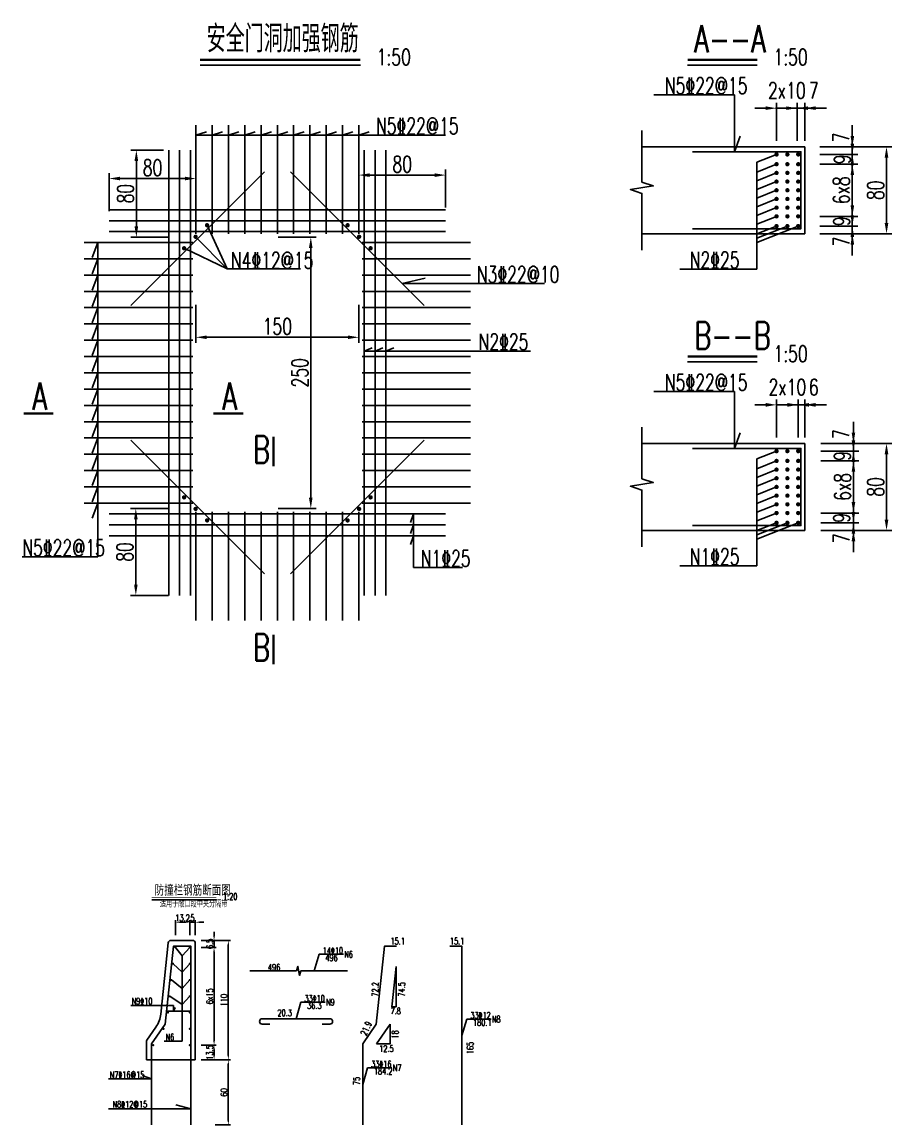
# Model space of a CAD drawing. Header units: millimetres. Extents: x -11227 to 5325, y -353 to 12034.
# Drawn here: x 74 to 876, y 2909 to 3925 of the extents above; entities that cross this region are included whole.
import ezdxf

# ---------------------------------------------------------------- set-up
doc = ezdxf.new("R2010")
doc.units = ezdxf.units.MM
for name, color, linetype in [('文字', 7, 'Continuous'), ('标注', 7, 'Continuous'), ('次轮廓线', 7, 'Continuous'), ('钢筋', 1, 'Continuous')]:
    doc.layers.add(name, color=color, linetype=linetype)
doc.styles.get("Standard").update_dxf_attribs({"font": 'simplex1.shx', "width": 0.7, "bigfont": 'hztxt.shx'})
doc.dimstyles.new('20', dxfattribs={"dimscale": 2, "dimtxt": 3, "dimasz": 2, "dimexe": 1, "dimexo": 1, "dimgap": 0.5, "dimtad": 1, "dimdec": 1, "dimzin": 12, "dimdsep": 46, "dimtxsty": 'Standard', "dimcen": 0.5, "dimclrd": 256, "dimclre": 256, "dimclrt": 256, "dimadec": 1, "dimazin": 2, "dimtfac": 1, "dimtdec": 1, "dimtmove": 2, "dimatfit": 3, "dimfxl": 0, "dimtolj": 1, "dimtzin": 0, "dimlwd": -1, "dimlwe": -1, "dimarcsym": 0})
doc.dimstyles.new('50', dxfattribs={"dimscale": 5, "dimtxt": 3, "dimasz": 2, "dimexe": 1, "dimexo": 1, "dimgap": 0.5, "dimtad": 1, "dimdec": 1, "dimzin": 12, "dimdsep": 46, "dimtxsty": 'Standard', "dimcen": 0.5, "dimclrd": 256, "dimclre": 256, "dimclrt": 256, "dimadec": 1, "dimazin": 2, "dimtfac": 1, "dimtdec": 1, "dimtmove": 2, "dimatfit": 3, "dimfxl": 0, "dimtolj": 1, "dimtzin": 0, "dimlwd": -1, "dimlwe": -1, "dimarcsym": 0})

# ---------------------------------------------------------------- blocks, each defined once
blk = doc.blocks.new('*D1')
at = {"layer": 'Defpoints', "color": 0}
for p in [(234.4, 3716.7), (384.4, 3716.7), (384.4, 3634.4)]:
    blk.add_point(p, dxfattribs=at)
at = {"layer": '标注'}
for p, q in [((234.4, 3664.4), (234.4, 3629.4)), ((384.4, 3664.4), (384.4, 3629.4)), ((244.4, 3634.4), (374.4, 3634.4))]:
    blk.add_line(p, q, dxfattribs=at)
for points in [[(244.4, 3636.1), (244.4, 3632.8), (234.4, 3634.4)], [(374.4, 3636.1), (374.4, 3632.8), (384.4, 3634.4)]]:
    blk.add_solid(points, dxfattribs=at)
at = {"layer": '标注', "insert": (309.4, 3644.4), "char_height": 15, "attachment_point": 5}
blk.add_mtext('\\A1;150', dxfattribs=at)
blk = doc.blocks.new('*D2')
for p, q in [((310.2, 3726.7), (345.2, 3726.7)), ((340.2, 3486.7), (340.2, 3716.7)), ((310.2, 3476.7), (345.2, 3476.7))]:
    blk.add_line(p, q)
for points in [[(338.5, 3716.7), (341.8, 3716.7), (340.2, 3726.7)], [(338.5, 3486.7), (341.8, 3486.7), (340.2, 3476.7)]]:
    blk.add_solid(points)
at = {"layer": 'Defpoints', "color": 0}
for p in [(244.4, 3726.7), (340.2, 3726.7), (244.4, 3476.7)]:
    blk.add_point(p, dxfattribs=at)
at = {"insert": (330.2, 3601.7), "char_height": 15, "attachment_point": 5, "rotation": 90}
blk.add_mtext('\\A1;250', dxfattribs=at)
blk = doc.blocks.new('点筋')
at = {"layer": '钢筋', "const_width": 2}
blk.add_lwpolyline([(-1, 0, 1), (1, 0, 1)], format="xyb", close=True, dxfattribs=at)
blk = doc.blocks.new('*D4')
for p, q in [((384.4, 3753.8), (384.4, 3788.8)), ((464.4, 3753.8), (464.4, 3788.8)), ((394.4, 3783.8), (454.4, 3783.8))]:
    blk.add_line(p, q)
for points in [[(394.4, 3785.4), (394.4, 3782.1), (384.4, 3783.8)], [(454.4, 3785.4), (454.4, 3782.1), (464.4, 3783.8)]]:
    blk.add_solid(points)
at = {"layer": 'Defpoints', "color": 0}
for p in [(464.4, 3783.8), (464.4, 3731.7), (384.4, 3716.7)]:
    blk.add_point(p, dxfattribs=at)
at = {"insert": (424.4, 3793.8), "char_height": 15, "attachment_point": 5}
blk.add_mtext('\\A1;80', dxfattribs=at)
blk = doc.blocks.new('*D5')
for p, q in [((154.4, 3750.6), (154.4, 3785.6)), ((224.4, 3780.6), (164.4, 3780.6)), ((234.4, 3750.6), (234.4, 3785.6))]:
    blk.add_line(p, q)
for points in [[(164.4, 3782.3), (164.4, 3779), (154.4, 3780.6)], [(224.4, 3782.3), (224.4, 3779), (234.4, 3780.6)]]:
    blk.add_solid(points)
at = {"layer": 'Defpoints', "color": 0}
for p in [(154.4, 3780.6), (154.4, 3731.7), (234.4, 3716.7)]:
    blk.add_point(p, dxfattribs=at)
at = {"insert": (194.4, 3790.6), "char_height": 15, "attachment_point": 5}
blk.add_mtext('\\A1;80', dxfattribs=at)
blk = doc.blocks.new('*D6')
for p, q in [((209, 3476.7), (174, 3476.7)), ((179, 3466.7), (179, 3406.7)), ((209, 3396.7), (174, 3396.7))]:
    blk.add_line(p, q)
for points in [[(177.4, 3466.7), (180.7, 3466.7), (179, 3476.7)], [(177.4, 3406.7), (180.7, 3406.7), (179, 3396.7)]]:
    blk.add_solid(points)
at = {"layer": 'Defpoints', "color": 0}
for p in [(244.4, 3476.7), (179, 3396.7), (229.4, 3396.7)]:
    blk.add_point(p, dxfattribs=at)
at = {"insert": (169, 3436.7), "char_height": 15, "attachment_point": 5, "rotation": 90}
blk.add_mtext('\\A1;80', dxfattribs=at)
blk = doc.blocks.new('*D7')
for p, q in [((204.4, 3806.7), (174.5, 3806.7)), ((179.5, 3736.7), (179.5, 3796.7)), ((209.5, 3726.7), (174.5, 3726.7))]:
    blk.add_line(p, q)
for points in [[(177.8, 3796.7), (181.2, 3796.7), (179.5, 3806.7)], [(177.8, 3736.7), (181.2, 3736.7), (179.5, 3726.7)]]:
    blk.add_solid(points)
at = {"layer": 'Defpoints', "color": 0}
for p in [(179.5, 3806.7), (209.4, 3806.7), (244.4, 3726.7)]:
    blk.add_point(p, dxfattribs=at)
at = {"insert": (169.5, 3766.7), "char_height": 15, "attachment_point": 5, "rotation": 90}
blk.add_mtext('\\A1;80', dxfattribs=at)
blk = doc.blocks.new('*D8')
for p, q in [((839, 3819.8), (839, 3829.8)), ((809, 3809.8), (844, 3809.8)), ((839, 3809.8), (839, 3802.8)), ((809, 3802.8), (844, 3802.8)), ((839, 3792.8), (839, 3782.8))]:
    blk.add_line(p, q)
for points in [[(837.4, 3819.8), (840.7, 3819.8), (839, 3809.8)], [(837.4, 3792.8), (840.7, 3792.8), (839, 3802.8)]]:
    blk.add_solid(points)
at = {"layer": 'Defpoints', "color": 0}
for p in [(795.2, 3809.8), (789.2, 3802.8), (839, 3802.8)]:
    blk.add_point(p, dxfattribs=at)
at = {"insert": (828.6, 3818.4), "char_height": 15, "attachment_point": 5, "rotation": 90}
blk.add_mtext('\\A1;7', dxfattribs=at)
blk = doc.blocks.new('*D9')
for p, q in [((839, 3812.8), (839, 3822.8)), ((809, 3802.8), (844, 3802.8)), ((839, 3802.8), (839, 3793.8)), ((809, 3793.8), (844, 3793.8)), ((839, 3783.8), (839, 3773.8))]:
    blk.add_line(p, q)
for points in [[(837.4, 3812.8), (840.7, 3812.8), (839, 3802.8)], [(837.4, 3783.8), (840.7, 3783.8), (839, 3793.8)]]:
    blk.add_solid(points)
at = {"layer": 'Defpoints', "color": 0}
for p in [(789.2, 3802.8), (789.2, 3793.8), (839, 3793.8)]:
    blk.add_point(p, dxfattribs=at)
at = {"insert": (829.8, 3798.3), "char_height": 15, "attachment_point": 5, "rotation": 90}
blk.add_mtext('\\A1;9', dxfattribs=at)
blk = doc.blocks.new('*D10')
for p, q in [((809, 3793.8), (844, 3793.8)), ((839, 3783.8), (839, 3755.8)), ((809, 3745.8), (844, 3745.8))]:
    blk.add_line(p, q)
for points in [[(837.4, 3783.8), (840.7, 3783.8), (839, 3793.8)], [(837.4, 3755.8), (840.7, 3755.8), (839, 3745.8)]]:
    blk.add_solid(points)
at = {"layer": 'Defpoints', "color": 0}
for p in [(789.2, 3793.8), (789.2, 3745.8), (839, 3745.8)]:
    blk.add_point(p, dxfattribs=at)
at = {"insert": (829, 3769.8), "char_height": 15, "attachment_point": 5, "rotation": 90}
blk.add_mtext('\\A1;6x8', dxfattribs=at)
blk = doc.blocks.new('*D11')
for p, q in [((839, 3755.8), (839, 3765.8)), ((809, 3745.8), (844, 3745.8)), ((839, 3745.8), (839, 3736.8)), ((809, 3736.8), (844, 3736.8)), ((839, 3726.8), (839, 3716.8))]:
    blk.add_line(p, q)
for points in [[(837.4, 3755.8), (840.7, 3755.8), (839, 3745.8)], [(837.4, 3726.8), (840.7, 3726.8), (839, 3736.8)]]:
    blk.add_solid(points)
at = {"layer": 'Defpoints', "color": 0}
for p in [(789.2, 3745.8), (789.2, 3736.8), (839, 3736.8)]:
    blk.add_point(p, dxfattribs=at)
at = {"insert": (829.1, 3741.3), "char_height": 15, "attachment_point": 5, "rotation": 90}
blk.add_mtext('\\A1;9', dxfattribs=at)
blk = doc.blocks.new('*D12')
for p, q in [((839, 3746.8), (839, 3756.8)), ((809, 3736.8), (844, 3736.8)), ((809, 3729.8), (844, 3729.8)), ((839, 3736.8), (839, 3729.8)), ((839, 3719.8), (839, 3709.8))]:
    blk.add_line(p, q)
for points in [[(837.4, 3746.8), (840.7, 3746.8), (839, 3736.8)], [(837.4, 3719.8), (840.7, 3719.8), (839, 3729.8)]]:
    blk.add_solid(points)
at = {"layer": 'Defpoints', "color": 0}
for p in [(789.2, 3736.8), (795.2, 3729.8), (839, 3729.8)]:
    blk.add_point(p, dxfattribs=at)
at = {"insert": (828.8, 3722.6), "char_height": 15, "attachment_point": 5, "rotation": 90}
blk.add_mtext('\\A1;7', dxfattribs=at)
blk = doc.blocks.new('*D13')
for p, q in [((840.5, 3809.8), (875.5, 3809.8)), ((870.5, 3799.8), (870.5, 3739.8)), ((840.5, 3729.8), (875.5, 3729.8))]:
    blk.add_line(p, q)
for points in [[(868.8, 3799.8), (872.2, 3799.8), (870.5, 3809.8)], [(868.8, 3739.8), (872.2, 3739.8), (870.5, 3729.8)]]:
    blk.add_solid(points)
at = {"layer": 'Defpoints', "color": 0}
for p in [(795.2, 3809.8), (795.2, 3729.8), (870.5, 3729.8)]:
    blk.add_point(p, dxfattribs=at)
at = {"insert": (860.5, 3769.8), "char_height": 15, "attachment_point": 5, "rotation": 90}
blk.add_mtext('\\A1;80', dxfattribs=at)
blk = doc.blocks.new('*D14')
for p, q in [((788.2, 3815.4), (788.2, 3850.4)), ((795.2, 3815.4), (795.2, 3850.4)), ((778.2, 3845.4), (768.2, 3845.4)), ((795.2, 3845.4), (788.2, 3845.4)), ((805.2, 3845.4), (815.2, 3845.4))]:
    blk.add_line(p, q)
for points in [[(778.2, 3847.1), (778.2, 3843.8), (788.2, 3845.4)], [(805.2, 3847.1), (805.2, 3843.8), (795.2, 3845.4)]]:
    blk.add_solid(points)
at = {"layer": 'Defpoints', "color": 0}
for p in [(788.2, 3845.4), (795.2, 3809.8), (788.2, 3802.8)]:
    blk.add_point(p, dxfattribs=at)
at = {"insert": (803.5, 3861.7), "char_height": 15, "attachment_point": 5}
blk.add_mtext('\\A1;7', dxfattribs=at)
blk = doc.blocks.new('*D15')
for p, q in [((769.2, 3815.4), (769.2, 3850.4)), ((788.2, 3815.4), (788.2, 3850.4)), ((759.2, 3845.4), (749.2, 3845.4)), ((788.2, 3845.4), (769.2, 3845.4)), ((798.2, 3845.4), (808.2, 3845.4))]:
    blk.add_line(p, q)
for points in [[(759.2, 3847.1), (759.2, 3843.8), (769.2, 3845.4)], [(798.2, 3847.1), (798.2, 3843.8), (788.2, 3845.4)]]:
    blk.add_solid(points)
at = {"layer": 'Defpoints', "color": 0}
for p in [(769.2, 3845.4), (769.2, 3802.8), (788.2, 3802.8)]:
    blk.add_point(p, dxfattribs=at)
at = {"insert": (778.7, 3861.7), "char_height": 15, "attachment_point": 5}
blk.add_mtext('\\A1;2x10', dxfattribs=at)
blk = doc.blocks.new('*D17')
for p, q in [((840, 3546.6), (840, 3556.6)), ((810, 3536.6), (845, 3536.6)), ((840, 3536.6), (840, 3529.6)), ((810, 3529.6), (845, 3529.6)), ((840, 3519.6), (840, 3509.6))]:
    blk.add_line(p, q)
for points in [[(838.4, 3546.6), (841.7, 3546.6), (840, 3536.6)], [(838.4, 3519.6), (841.7, 3519.6), (840, 3529.6)]]:
    blk.add_solid(points)
at = {"layer": 'Defpoints', "color": 0}
for p in [(795.2, 3536.6), (789.2, 3529.6), (840, 3529.6)]:
    blk.add_point(p, dxfattribs=at)
at = {"insert": (828.6, 3545.2), "char_height": 15, "attachment_point": 5, "rotation": 90}
blk.add_mtext('\\A1;7', dxfattribs=at)
blk = doc.blocks.new('*D18')
for p, q in [((840, 3539.6), (840, 3549.6)), ((810, 3529.6), (845, 3529.6)), ((840, 3529.6), (840, 3520.6)), ((810, 3520.6), (845, 3520.6)), ((840, 3510.6), (840, 3500.6))]:
    blk.add_line(p, q)
for points in [[(838.4, 3539.6), (841.7, 3539.6), (840, 3529.6)], [(838.4, 3510.6), (841.7, 3510.6), (840, 3520.6)]]:
    blk.add_solid(points)
at = {"layer": 'Defpoints', "color": 0}
for p in [(789.2, 3529.6), (789.2, 3520.6), (840, 3520.6)]:
    blk.add_point(p, dxfattribs=at)
at = {"insert": (829.8, 3525.1), "char_height": 15, "attachment_point": 5, "rotation": 90}
blk.add_mtext('\\A1;9', dxfattribs=at)
blk = doc.blocks.new('*D19')
for p, q in [((810, 3520.6), (845, 3520.6)), ((840, 3510.6), (840, 3482.6)), ((810, 3472.6), (845, 3472.6))]:
    blk.add_line(p, q)
for points in [[(838.4, 3510.6), (841.7, 3510.6), (840, 3520.6)], [(838.4, 3482.6), (841.7, 3482.6), (840, 3472.6)]]:
    blk.add_solid(points)
at = {"layer": 'Defpoints', "color": 0}
for p in [(789.2, 3520.6), (789.2, 3472.6), (840, 3472.6)]:
    blk.add_point(p, dxfattribs=at)
at = {"insert": (830, 3496.6), "char_height": 15, "attachment_point": 5, "rotation": 90}
blk.add_mtext('\\A1;6x8', dxfattribs=at)
blk = doc.blocks.new('*D20')
for p, q in [((840, 3482.6), (840, 3492.6)), ((810, 3472.6), (845, 3472.6)), ((810, 3463.6), (845, 3463.6)), ((840, 3472.6), (840, 3463.6)), ((840, 3453.6), (840, 3443.6))]:
    blk.add_line(p, q)
for points in [[(838.4, 3482.6), (841.7, 3482.6), (840, 3472.6)], [(838.4, 3453.6), (841.7, 3453.6), (840, 3463.6)]]:
    blk.add_solid(points)
at = {"layer": 'Defpoints', "color": 0}
for p in [(789.2, 3472.6), (789.2, 3463.6), (840, 3463.6)]:
    blk.add_point(p, dxfattribs=at)
at = {"insert": (829.1, 3468.1), "char_height": 15, "attachment_point": 5, "rotation": 90}
blk.add_mtext('\\A1;9', dxfattribs=at)
blk = doc.blocks.new('*D21')
for p, q in [((840, 3473.6), (840, 3483.6)), ((810, 3463.6), (845, 3463.6)), ((840, 3463.6), (840, 3456.6)), ((810, 3456.6), (845, 3456.6)), ((840, 3446.6), (840, 3436.6))]:
    blk.add_line(p, q)
for points in [[(838.4, 3473.6), (841.7, 3473.6), (840, 3463.6)], [(838.4, 3446.6), (841.7, 3446.6), (840, 3456.6)]]:
    blk.add_solid(points)
at = {"layer": 'Defpoints', "color": 0}
for p in [(789.2, 3463.6), (795.2, 3456.6), (840, 3456.6)]:
    blk.add_point(p, dxfattribs=at)
at = {"insert": (828.8, 3449.3), "char_height": 15, "attachment_point": 5, "rotation": 90}
blk.add_mtext('\\A1;7', dxfattribs=at)
blk = doc.blocks.new('*D22')
for p, q in [((840.5, 3536.6), (875.5, 3536.6)), ((870.5, 3526.6), (870.5, 3466.6)), ((840.5, 3456.6), (875.5, 3456.6))]:
    blk.add_line(p, q)
for points in [[(868.8, 3526.6), (872.2, 3526.6), (870.5, 3536.6)], [(868.8, 3466.6), (872.2, 3466.6), (870.5, 3456.6)]]:
    blk.add_solid(points)
at = {"layer": 'Defpoints', "color": 0}
for p in [(795.2, 3536.6), (795.2, 3456.6), (870.5, 3456.6)]:
    blk.add_point(p, dxfattribs=at)
at = {"insert": (860.5, 3496.6), "char_height": 15, "attachment_point": 5, "rotation": 90}
blk.add_mtext('\\A1;80', dxfattribs=at)
blk = doc.blocks.new('*D16')
for p, q in [((789.2, 3542.2), (789.2, 3577.2)), ((795.2, 3542.2), (795.2, 3577.2)), ((779.2, 3572.2), (769.2, 3572.2)), ((795.2, 3572.2), (789.2, 3572.2)), ((805.2, 3572.2), (815.2, 3572.2))]:
    blk.add_line(p, q)
for points in [[(779.2, 3573.9), (779.2, 3570.5), (789.2, 3572.2)], [(805.2, 3573.9), (805.2, 3570.5), (795.2, 3572.2)]]:
    blk.add_solid(points)
at = {"layer": 'Defpoints', "color": 0}
for p in [(789.2, 3572.2), (795.2, 3536.6), (789.2, 3529.6)]:
    blk.add_point(p, dxfattribs=at)
at = {"insert": (803.5, 3588.5), "char_height": 15, "attachment_point": 5}
blk.add_mtext('\\A1;6', dxfattribs=at)
blk = doc.blocks.new('*D23')
for p, q in [((769.2, 3542.2), (769.2, 3577.2)), ((789.2, 3542.2), (789.2, 3577.2)), ((759.2, 3572.2), (749.2, 3572.2)), ((789.2, 3572.2), (769.2, 3572.2)), ((799.2, 3572.2), (809.2, 3572.2))]:
    blk.add_line(p, q)
for points in [[(759.2, 3573.9), (759.2, 3570.5), (769.2, 3572.2)], [(799.2, 3573.9), (799.2, 3570.5), (789.2, 3572.2)]]:
    blk.add_solid(points)
at = {"layer": 'Defpoints', "color": 0}
for p in [(769.2, 3572.2), (769.2, 3529.6), (789.2, 3529.6)]:
    blk.add_point(p, dxfattribs=at)
at = {"insert": (779.2, 3588.5), "char_height": 15, "attachment_point": 5}
blk.add_mtext('\\A1;2x10', dxfattribs=at)
blk = doc.blocks.new('点筋1')
at = {"layer": '钢筋', "const_width": 1}
blk.add_lwpolyline([(-0.5, 0, 1), (0.5, 0, 1)], format="xyb", close=True, dxfattribs=at)
blk = doc.blocks.new('*D26')
at = {"layer": 'Defpoints', "color": 0}
for p in [(228.7, 2982.5), (251.1, 2982.5), (233.7, 2969)]:
    blk.add_point(p, dxfattribs=at)
at = {"layer": '标注'}
for p, q in [((239.1, 2982.5), (253.1, 2982.5)), ((251.1, 2973), (251.1, 2978.5)), ((239.1, 2969), (253.1, 2969))]:
    blk.add_line(p, q, dxfattribs=at)
for points in [[(250.4, 2978.5), (251.8, 2978.5), (251.1, 2982.5)], [(250.4, 2973), (251.8, 2973), (251.1, 2969)]]:
    blk.add_solid(points, dxfattribs=at)
at = {"layer": '标注', "insert": (247.1, 2975.8), "char_height": 6, "attachment_point": 5, "rotation": 90}
blk.add_mtext('\\A1;13.5', dxfattribs=at)
blk = doc.blocks.new('*D27')
at = {"layer": 'Defpoints', "color": 0}
for p in [(228.7, 3072.5), (251.1, 3072.5), (228.7, 2982.5)]:
    blk.add_point(p, dxfattribs=at)
at = {"layer": '标注'}
for p, q in [((239.1, 3072.5), (253.1, 3072.5)), ((251.1, 2986.5), (251.1, 3068.5)), ((239.1, 2982.5), (253.1, 2982.5))]:
    blk.add_line(p, q, dxfattribs=at)
for points in [[(250.4, 3068.5), (251.8, 3068.5), (251.1, 3072.5)], [(250.4, 2986.5), (251.8, 2986.5), (251.1, 2982.5)]]:
    blk.add_solid(points, dxfattribs=at)
at = {"layer": '标注', "insert": (247.1, 3027.5), "char_height": 6, "attachment_point": 5, "rotation": 90}
blk.add_mtext('\\A1;6x15', dxfattribs=at)
blk = doc.blocks.new('*D28')
at = {"layer": 'Defpoints', "color": 0}
for p in [(231.2, 3079), (251.1, 3079), (228.7, 3072.5)]:
    blk.add_point(p, dxfattribs=at)
at = {"layer": '标注'}
for p, q in [((239.1, 3079), (253.1, 3079)), ((251.1, 3083), (251.1, 3087)), ((251.1, 3072.5), (251.1, 3079)), ((239.1, 3072.5), (253.1, 3072.5)), ((251.1, 3068.5), (251.1, 3064.5))]:
    blk.add_line(p, q, dxfattribs=at)
for points in [[(250.4, 3083), (251.8, 3083), (251.1, 3079)], [(250.4, 3068.5), (251.8, 3068.5), (251.1, 3072.5)]]:
    blk.add_solid(points, dxfattribs=at)
at = {"layer": '标注', "insert": (247.1, 3075.8), "char_height": 6, "attachment_point": 5, "rotation": 90}
blk.add_mtext('\\A1;6.5', dxfattribs=at)
blk = doc.blocks.new('*D29')
at = {"layer": 'Defpoints', "color": 0}
for p in [(231.2, 3079), (233.7, 2969), (264.2, 2969)]:
    blk.add_point(p, dxfattribs=at)
at = {"layer": '标注'}
for p, q in [((252.2, 3079), (266.2, 3079)), ((264.2, 3075), (264.2, 2973)), ((252.2, 2969), (266.2, 2969))]:
    blk.add_line(p, q, dxfattribs=at)
for points in [[(263.6, 3075), (264.9, 3075), (264.2, 3079)], [(263.6, 2973), (264.9, 2973), (264.2, 2969)]]:
    blk.add_solid(points, dxfattribs=at)
at = {"layer": '标注', "insert": (260.2, 3024), "char_height": 6, "attachment_point": 5, "rotation": 90}
blk.add_mtext('\\A1;110', dxfattribs=at)
blk = doc.blocks.new('*D30')
at = {"layer": 'Defpoints', "color": 0}
for p in [(228.7, 3095.7), (228.7, 3072.5), (233.7, 3076.5)]:
    blk.add_point(p, dxfattribs=at)
at = {"layer": '标注'}
for p, q in [((224.7, 3095.7), (220.7, 3095.7)), ((228.7, 3083.7), (228.7, 3097.7)), ((233.7, 3095.7), (228.7, 3095.7)), ((233.7, 3083.7), (233.7, 3097.7)), ((237.7, 3095.7), (241.7, 3095.7))]:
    blk.add_line(p, q, dxfattribs=at)
for points in [[(224.7, 3096.4), (224.7, 3095.1), (228.7, 3095.7)], [(237.7, 3096.4), (237.7, 3095.1), (233.7, 3095.7)]]:
    blk.add_solid(points, dxfattribs=at)
at = {"layer": '标注', "insert": (231.2, 3099.7), "char_height": 6, "attachment_point": 5}
blk.add_mtext('\\A1;5', dxfattribs=at)
blk = doc.blocks.new('*D31')
at = {"layer": 'Defpoints', "color": 0}
for p in [(215.5, 3095.7), (215.5, 3072.5), (228.7, 3072.5)]:
    blk.add_point(p, dxfattribs=at)
at = {"layer": '标注'}
for p, q in [((215.5, 3083.7), (215.5, 3097.7)), ((224.7, 3095.7), (219.5, 3095.7)), ((228.7, 3083.7), (228.7, 3097.7))]:
    blk.add_line(p, q, dxfattribs=at)
for points in [[(219.5, 3096.4), (219.5, 3095.1), (215.5, 3095.7)], [(224.7, 3096.4), (224.7, 3095.1), (228.7, 3095.7)]]:
    blk.add_solid(points, dxfattribs=at)
at = {"layer": '标注', "insert": (222.1, 3099.7), "char_height": 6, "attachment_point": 5}
blk.add_mtext('\\A1;13.2', dxfattribs=at)
blk = doc.blocks.new('*D32')
for p, q in [((252.2, 2969), (266.2, 2969)), ((264.2, 2965), (264.2, 2913)), ((252.2, 2909), (266.2, 2909))]:
    blk.add_line(p, q)
for points in [[(263.6, 2965), (264.9, 2965), (264.2, 2969)], [(263.6, 2913), (264.9, 2913), (264.2, 2909)]]:
    blk.add_solid(points)
at = {"layer": 'Defpoints', "color": 0}
for p in [(233.7, 2969), (229.7, 2909), (264.2, 2909)]:
    blk.add_point(p, dxfattribs=at)
at = {"insert": (260.2, 2939), "char_height": 6, "attachment_point": 5, "rotation": 90}
blk.add_mtext('\\A1;60', dxfattribs=at)

msp = doc.modelspace()

# ---------------------------------------------------------------- linework, layer by layer
for p, q in [((238.21, 3884.95), (385.86, 3884.95)), ((687.2, 3884.95), (751.38, 3884.95)), ((656.18, 3857.71), (730.43, 3857.71)), ((730.43, 3857.71), (730.43, 3805.31)), ((234.39, 3820.62), (244, 3823.57)), ((464.35, 3820.62), (234.39, 3820.62)), ((249.39, 3820.62), (259, 3823.57)), ((264.39, 3820.62), (274, 3823.57)), ((279.39, 3820.62), (289, 3823.57)), ((294.39, 3820.62), (304, 3823.57)), ((309.39, 3820.62), (319, 3823.57)), ((324.39, 3820.62), (334, 3823.57)), ((339.39, 3820.62), (349, 3823.57)), ((354.39, 3820.62), (364, 3823.57)), ((369.39, 3820.62), (379, 3823.57)), ((384.39, 3820.62), (394, 3823.57)), ((730.43, 3805.31), (735.84, 3819.58)), ((769.18, 3802.81), (751.02, 3795.61)), ((751.02, 3795.61), (751.02, 3697.15)), ((769.18, 3793.81), (751.02, 3786.61)), ((769.18, 3785.81), (751.02, 3778.61)), ((769.18, 3777.81), (751.02, 3770.61)), ((769.18, 3769.81), (751.02, 3762.61)), ((769.18, 3761.81), (751.02, 3754.61)), ((769.18, 3753.81), (751.02, 3746.61)), ((769.18, 3745.81), (751.02, 3738.61)), ((244.69, 3737.62), (263.22, 3697.57)), ((769.18, 3736.81), (751.02, 3729.61)), ((779.18, 3736.81), (751.02, 3725.65)), ((789.18, 3736.81), (751.02, 3721.68)), ((143.93, 3721.71), (138.72, 3707.78)), ((143.93, 3432.13), (143.93, 3721.71)), ((234.09, 3727.01), (263.22, 3697.57)), ((263.22, 3697.57), (223.48, 3716.4)), ((143.93, 3706.71), (138.72, 3692.78)), ((263.22, 3697.57), (330.62, 3697.57)), ((751.02, 3697.15), (679.98, 3697.15)), ((143.93, 3691.71), (138.72, 3677.78)), ((424.29, 3683.88), (445.49, 3688.86)), ((555.46, 3683.88), (424.29, 3683.88)), ((143.93, 3676.71), (138.72, 3662.78)), ((143.93, 3661.71), (138.72, 3647.78)), ((143.93, 3646.71), (138.72, 3632.78)), ((143.93, 3631.71), (138.72, 3617.78)), ((143.93, 3616.71), (138.72, 3602.78)), ((389.39, 3621.78), (396.68, 3624.62)), ((542.68, 3621.78), (389.39, 3621.78)), ((399.39, 3621.78), (406.68, 3624.62)), ((409.39, 3621.78), (416.68, 3624.62)), ((687.2, 3611.72), (751.38, 3611.72)), ((143.93, 3601.71), (138.72, 3587.78)), ((143.93, 3586.71), (138.72, 3572.78)), ((656.18, 3584.48), (730.43, 3584.48)), ((730.43, 3584.48), (730.43, 3532.08)), ((143.93, 3571.71), (138.72, 3557.78)), ((143.93, 3556.71), (138.72, 3542.78)), ((730.43, 3532.08), (735.84, 3546.35)), ((143.93, 3541.71), (138.72, 3527.78)), ((143.93, 3526.71), (138.72, 3512.78)), ((769.18, 3529.58), (751.02, 3522.38)), ((751.02, 3522.38), (751.02, 3423.92)), ((769.18, 3520.58), (751.02, 3513.38)), ((143.93, 3511.71), (138.72, 3497.78)), ((769.18, 3512.58), (751.02, 3505.38)), ((769.18, 3504.58), (751.02, 3497.38)), ((143.93, 3496.71), (138.72, 3482.78)), ((769.18, 3496.58), (751.02, 3489.38)), ((769.18, 3488.58), (751.02, 3481.38)), ((143.93, 3481.71), (138.72, 3467.78)), ((769.18, 3480.58), (751.02, 3473.38)), ((434.85, 3471.71), (432.01, 3463.73)), ((434.85, 3422.28), (434.85, 3471.71)), ((769.18, 3472.58), (751.02, 3465.38)), ((769.18, 3463.58), (751.02, 3456.38)), ((779.18, 3463.58), (751.02, 3452.42)), ((789.18, 3463.58), (751.02, 3448.45)), ((434.85, 3461.71), (432.01, 3453.73)), ((434.85, 3451.71), (432.01, 3443.73)), ((143.93, 3432.13), (74.21, 3432.13)), ((751.02, 3423.92), (679.98, 3423.92)), ((479.94, 3422.28), (434.85, 3422.28)), ((193.65, 3116.34), (253.3, 3116.34)), ((215.5, 3072.54), (221.58, 3064.81)), ((221.58, 3064.81), (228.75, 3072.54)), ((213.33, 3057.54), (221.58, 3049.81)), ((221.58, 3064.81), (221.58, 2986.24)), ((221.58, 3049.81), (228.75, 3057.54)), ((347.83, 3066.2), (343.35, 3050.89)), ((370.27, 3066.2), (347.83, 3066.2)), ((418.83, 3054.89), (418.83, 3017.94)), ((211.76, 3042.54), (221.58, 3034.81)), ((221.58, 3034.81), (228.75, 3042.54)), ((210.19, 3027.54), (221.58, 3019.81)), ((221.58, 3019.81), (228.75, 3027.54)), ((174.5, 3019.02), (213.66, 3019.02)), ((213.66, 3019.02), (213.66, 3013.75)), ((213.66, 3013.75), (215.12, 3017.18)), ((331.07, 3022.15), (326.59, 3006.84)), ((353.52, 3022.15), (331.07, 3022.15)), ((414.96, 3017.94), (418.83, 3017.94)), ((483.83, 3006.6), (479.35, 2991.29)), ((506.27, 3006.6), (483.83, 3006.6)), ((413.17, 3001.73), (413.17, 2983.74)), ((221.58, 2986.24), (205.26, 2986.24)), ((400.68, 2983.74), (413.17, 2983.74)), ((188.75, 2969.04), (233.75, 2969.04)), ((392.48, 2961.7), (388, 2946.39)), ((414.93, 2961.7), (392.48, 2961.7)), ((153.98, 2951.39), (193.59, 2951.39)), ((193.59, 2951.39), (184.97, 2954.49)), ((229.54, 2923.81), (216, 2927.67)), ((153.98, 2923.74), (229.75, 2923.74))]:
    msp.add_line(p, q)
for points, const_width in [([(238.21, 3889.95), (385.86, 3889.95)], 2), ([(687.2, 3889.95), (751.38, 3889.95)], 2), ([(687.2, 3616.72), (751.38, 3616.72)], 2), ([(103.13, 3564.17), (75.67, 3564.17)], 2), ([(278, 3564.17), (250.54, 3564.17)], 2), ([(305.87, 3542.92), (305.87, 3515.46)], 2), ([(305.87, 3360.64), (305.87, 3333.18)], 2), ([(193.65, 3118.34), (253.3, 3118.34)], 0.8)]:
    msp.add_lwpolyline(points, dxfattribs=dict(const_width=const_width))
for points in [[(645.18, 3824.81), (645.18, 3777.4), (655.71, 3773.9), (634.65, 3770.41), (645.18, 3766.9), (645.18, 3714.81)], [(645.18, 3551.58), (645.18, 3504.17), (655.71, 3500.67), (634.65, 3497.18), (645.18, 3493.67), (645.18, 3441.58)], [(326.87, 3050.89), (328.27, 3055.1), (329.67, 3046.68), (331.07, 3050.89)], [(414.96, 3017.94), (418.83, 3054.89)], [(400.68, 2983.74), (413.17, 3001.73)]]:
    msp.add_lwpolyline(points)
at = {"layer": '次轮廓线'}
for points in [[(645.18, 3809.81), (795.18, 3809.81), (795.18, 3729.81), (645.18, 3729.81)], [(645.18, 3536.58), (795.18, 3536.58), (795.18, 3456.58), (645.18, 3456.58)]]:
    msp.add_lwpolyline(points, dxfattribs=at)
msp.add_lwpolyline([(188.75, 2969.04), (188.75, 2985.75, -0.1529225), (189.19, 2987.18), (197.51, 2999.16, 0.1263332), (201.93, 3011.05), (208.81, 3076.8, -0.3839793), (211.3, 3079.04), (231.25, 3079.04, -0.4142136), (233.75, 3076.54), (233.75, 2969.04)], format="xyb", dxfattribs=at)
at = {"layer": '钢筋'}
for p, q in [((234.39, 3729.71), (234.39, 3829.71)), ((249.39, 3729.71), (249.39, 3829.71)), ((264.39, 3729.71), (264.39, 3829.71)), ((279.39, 3729.71), (279.39, 3829.71)), ((294.39, 3729.71), (294.39, 3829.71)), ((309.39, 3729.71), (309.39, 3829.71)), ((324.39, 3729.71), (324.39, 3829.71)), ((339.39, 3729.71), (339.39, 3829.71)), ((354.39, 3729.71), (354.39, 3829.71)), ((369.39, 3729.71), (369.39, 3829.71)), ((384.39, 3729.71), (384.39, 3829.71)), ((209.39, 3396.71), (209.39, 3806.71)), ((219.39, 3396.71), (219.39, 3806.71)), ((229.39, 3396.71), (229.39, 3806.71)), ((389.39, 3396.71), (389.39, 3806.71)), ((399.39, 3396.71), (399.39, 3806.71)), ((409.39, 3396.71), (409.39, 3806.71)), ((174.28, 3663.67), (297.42, 3786.81)), ((444.49, 3663.67), (321.36, 3786.81)), ((154.39, 3751.71), (464.39, 3751.71)), ((154.39, 3741.71), (464.39, 3741.71)), ((154.39, 3731.71), (464.39, 3731.71)), ((231.39, 3721.71), (131.39, 3721.71)), ((387.39, 3721.71), (487.39, 3721.71)), ((231.39, 3706.71), (131.39, 3706.71)), ((387.39, 3706.71), (487.39, 3706.71)), ((231.39, 3691.71), (131.39, 3691.71)), ((387.39, 3691.71), (487.39, 3691.71)), ((231.39, 3676.71), (131.39, 3676.71)), ((387.39, 3676.71), (487.39, 3676.71)), ((231.39, 3661.71), (131.39, 3661.71)), ((387.39, 3661.71), (487.39, 3661.71)), ((231.39, 3646.71), (131.39, 3646.71)), ((387.39, 3646.71), (487.39, 3646.71)), ((231.39, 3631.71), (131.39, 3631.71)), ((387.39, 3631.71), (487.39, 3631.71)), ((231.39, 3616.71), (131.39, 3616.71)), ((387.39, 3616.71), (487.39, 3616.71)), ((231.39, 3601.71), (131.39, 3601.71)), ((387.39, 3601.71), (487.39, 3601.71)), ((231.39, 3586.71), (131.39, 3586.71)), ((387.39, 3586.71), (487.39, 3586.71)), ((231.39, 3571.71), (131.39, 3571.71)), ((387.39, 3571.71), (487.39, 3571.71)), ((231.39, 3556.71), (131.39, 3556.71)), ((387.39, 3556.71), (487.39, 3556.71)), ((231.39, 3541.71), (131.39, 3541.71)), ((174.28, 3539.74), (297.42, 3416.6)), ((444.49, 3539.74), (321.36, 3416.6)), ((387.39, 3541.71), (487.39, 3541.71)), ((231.39, 3526.71), (131.39, 3526.71)), ((387.39, 3526.71), (487.39, 3526.71)), ((231.39, 3511.71), (131.39, 3511.71)), ((387.39, 3511.71), (487.39, 3511.71)), ((231.39, 3496.71), (131.39, 3496.71)), ((387.39, 3496.71), (487.39, 3496.71)), ((231.39, 3481.71), (131.39, 3481.71)), ((234.39, 3473.71), (234.39, 3373.71)), ((249.39, 3473.71), (249.39, 3373.71)), ((264.39, 3473.71), (264.39, 3373.71)), ((279.39, 3473.71), (279.39, 3373.71)), ((294.39, 3473.71), (294.39, 3373.71)), ((309.39, 3473.71), (309.39, 3373.71)), ((324.39, 3473.71), (324.39, 3373.71)), ((339.39, 3473.71), (339.39, 3373.71)), ((354.39, 3473.71), (354.39, 3373.71)), ((369.39, 3473.71), (369.39, 3373.71)), ((384.39, 3473.71), (384.39, 3373.71)), ((387.39, 3481.71), (487.39, 3481.71)), ((154.39, 3471.71), (464.39, 3471.71)), ((154.39, 3461.71), (464.39, 3461.71)), ((154.39, 3451.71), (464.39, 3451.71)), ((283.95, 3050.89), (326.87, 3050.89)), ((331.07, 3050.89), (373.98, 3050.89)), ((207.34, 3013.75), (229.75, 3013.75)), ((295.42, 3006.84), (357.76, 3006.84)), ((295.42, 3001.84), (302.42, 3001.84)), ((357.76, 3001.84), (350.76, 3001.84))]:
    msp.add_line(p, q, dxfattribs=at)
for points in [[(691.68, 3805.31), (791.68, 3805.31), (791.68, 3734.31), (691.68, 3734.31)], [(691.68, 3532.08), (791.68, 3532.08), (791.68, 3461.08), (691.68, 3461.08)], [(193.59, 2909.04), (193.59, 2983.74), (206.09, 3001.73), (213.6, 3073.54), (229.75, 3073.54), (229.75, 2909.04)], [(388, 2909.04), (388, 2983.74), (400.49, 3001.73), (408.01, 3073.54), (419.16, 3073.54)], [(468.2, 3073.54), (479.35, 3073.54), (479.35, 2909.04)]]:
    msp.add_lwpolyline(points, dxfattribs=at)
for centre, start, end in [((295.42, 3004.34), 90, 270), ((357.76, 3004.34), 270, 90)]:
    msp.add_arc(centre, 2.5, start, end, dxfattribs=at)

# ---------------------------------------------------------------- block references
for name, p in [('点筋', (769.18, 3802.81)), ('点筋', (779.18, 3802.81)), ('点筋', (789.18, 3802.81)), ('点筋', (769.18, 3793.81)), ('点筋', (779.18, 3793.81)), ('点筋', (789.18, 3793.81)), ('点筋', (769.18, 3785.81)), ('点筋', (769.18, 3777.81)), ('点筋', (779.18, 3785.81)), ('点筋', (779.18, 3777.81)), ('点筋', (789.18, 3785.81)), ('点筋', (789.18, 3777.81)), ('点筋', (769.18, 3769.81)), ('点筋', (779.18, 3769.81)), ('点筋', (789.18, 3769.81)), ('点筋', (769.18, 3761.81)), ('点筋', (779.18, 3761.81)), ('点筋', (789.18, 3761.81)), ('点筋', (769.18, 3753.81)), ('点筋', (779.18, 3753.81)), ('点筋', (789.18, 3753.81)), ('点筋', (244.69, 3737.62)), ('点筋', (769.18, 3745.81)), ('点筋', (769.18, 3736.81)), ('点筋', (779.18, 3745.81)), ('点筋', (779.18, 3736.81)), ('点筋', (789.18, 3745.81)), ('点筋', (789.18, 3736.81)), ('点筋', (234.09, 3727.01)), ('点筋', (223.48, 3716.4)), ('点筋', (769.18, 3529.58)), ('点筋', (779.18, 3529.58)), ('点筋', (789.18, 3529.58)), ('点筋', (769.18, 3520.58)), ('点筋', (769.18, 3512.58)), ('点筋', (779.18, 3520.58)), ('点筋', (779.18, 3512.58)), ('点筋', (789.18, 3520.58)), ('点筋', (789.18, 3512.58)), ('点筋', (769.18, 3504.58)), ('点筋', (779.18, 3504.58)), ('点筋', (789.18, 3504.58)), ('点筋', (769.18, 3496.58)), ('点筋', (779.18, 3496.58)), ('点筋', (789.18, 3496.58)), ('点筋', (769.18, 3488.58)), ('点筋', (779.18, 3488.58)), ('点筋', (789.18, 3488.58)), ('点筋', (769.18, 3480.58)), ('点筋', (769.18, 3472.58)), ('点筋', (779.18, 3480.58)), ('点筋', (779.18, 3472.58)), ('点筋', (789.18, 3480.58)), ('点筋', (789.18, 3472.58)), ('点筋', (769.18, 3463.58)), ('点筋', (779.18, 3463.58)), ('点筋', (789.18, 3463.58)), ('点筋1', (215.5, 3072.54)), ('点筋1', (228.75, 3072.54)), ('点筋1', (213.33, 3057.54)), ('点筋1', (228.75, 3057.54)), ('点筋1', (211.76, 3042.54)), ('点筋1', (228.75, 3042.54)), ('点筋1', (210.19, 3027.54)), ('点筋1', (228.75, 3027.54)), ('点筋1', (208.62, 3012.54)), ('点筋1', (228.75, 3012.54)), ('点筋1', (204.58, 2997.54)), ('点筋1', (228.75, 2997.54)), ('点筋1', (195, 2982.54)), ('点筋1', (228.75, 2982.54))]:
    msp.add_blockref(name, p)
at = {"xscale": -1}
for p in [(374.09, 3737.62), (384.69, 3727.01), (395.3, 3716.4)]:
    msp.add_blockref('点筋', p, dxfattribs=at)
at = {"xscale": -1, "rotation": 180}
for p in [(223.48, 3487.01), (234.09, 3476.4), (244.69, 3465.8)]:
    msp.add_blockref('点筋', p, dxfattribs=at)
at = {"rotation": 180}
for p in [(395.3, 3487.01), (384.69, 3476.4), (374.09, 3465.8)]:
    msp.add_blockref('点筋', p, dxfattribs=at)

# ---------------------------------------------------------------- texts
at = {"width": 0.7}
for s, height, p in [('N5%%13222@15', 15, (666.4, 3858.65)), ('N5%%13222@15', 15, (400.32, 3821.57)), ('N4%%13212@15', 15, (266.57, 3697.77)), ('N2%%13225', 15, (689.23, 3698.1)), ('N3%%13222@10', 15, (493.18, 3684.82)), ('N2%%13225', 15, (494.79, 3622.73)), ('N5%%13222@15', 15, (666.4, 3585.42)), ('N5%%13222@15', 15, (74.54, 3433.07)), ('N1%%13225', 15, (441.5, 3423.23)), ('N1%%13225', 15, (689.23, 3424.87)), ('N9%%13110', 6, (175.19, 3020.03)), ('N6', 6, (206.43, 2987)), ('N7%%13216@15', 6, (155, 2952.22)), ('N8%%13212@15', 6, (157.55, 2925.04))]:
    msp.add_text(s, height=height, dxfattribs=at).set_placement(p)
at = {"layer": '文字', "width": 0.7}
for s, height, p in [('安全门洞加强钢筋', 25, (244.31, 3896.81)), ('A--A', 25, (693.3, 3896.81)), ('1:50', 15, (400.86, 3884.95)), ('1:50', 15, (766.38, 3884.95)), ('B--B', 25, (693.3, 3623.58)), ('1:50', 15, (766.38, 3611.72)), ('A', 25, (83.77, 3567.7)), ('A', 25, (258.64, 3567.7)), ('B', 25, (286.76, 3518.6)), ('B', 25, (286.76, 3336.33)), ('防撞栏钢筋断面图', 10, (196.41, 3120.16)), ('1:20', 6, (259.3, 3116.34)), ('适用于敞口段中央分隔带', 6, (201.11, 3109.46)), ('15.1', 6, (413.61, 3075.35)), ('15.1', 6, (468.34, 3075.35)), ('14%%13110', 6, (351.08, 3066.6)), ('N6', 6, (370.96, 3063.09)), ('496', 6, (353.61, 3060)), ('496', 6, (300.72, 3051.21)), ('33%%13110', 6, (334.33, 3022.55)), ('36.3', 6, (336.85, 3015.95)), ('N9', 6, (354.21, 3019.04)), ('7.8', 6, (413.61, 3010.93)), ('20.3', 6, (309.5, 3009.18)), ('33%%13212', 6, (487.09, 3006.99)), ('N8', 6, (506.96, 3003.48)), ('180.1', 6, (489.61, 3000.4)), ('12.5', 6, (403.17, 2976.24)), ('33%%13216', 6, (395.74, 2962.1)), ('184.2', 6, (398.26, 2955.5)), ('N7', 6, (415.62, 2958.59))]:
    msp.add_text(s, height=height, dxfattribs=at).set_placement(p)
for s, rotation, p in [('72.2', 90, (402.66, 3027.31)), ('74.5', 90, (426.96, 3027.31)), ('21.9', 65.83301, (391.18, 2990.54)), ('18', 90, (420.87, 2988.55)), ('165', 90, (489.97, 2974.22)), ('75', 90, (385.37, 2945.79))]:
    msp.add_text(s, height=6, rotation=rotation, dxfattribs=at).set_placement(p)

# ---------------------------------------------------------------- dimensions: what is measured, and where the dimension line sits
for base, p1, p2, picture, middle in [((769.18, 3845.44), (788.18, 3802.81), (769.18, 3802.81), '*D15', (778.68, 3861.69)), ((769.18, 3572.21), (789.18, 3529.58), (769.18, 3529.58), '*D23', (779.18, 3588.46))]:
    dim = msp.add_linear_dim(base=base, p1=p1, p2=p2, text='2x10', dimstyle='50')
    dim.commit()
    dim.dimension.update_dxf_attribs({"geometry": picture, "text_midpoint": middle})
for base, p1, p2, picture, middle in [((788.18, 3845.44), (795.18, 3809.81), (788.18, 3802.81), '*D14', (803.45, 3861.69)), ((789.18, 3572.21), (795.18, 3536.58), (789.18, 3529.58), '*D16', (803.45, 3588.46))]:
    dim = msp.add_linear_dim(base=base, p1=p1, p2=p2, dimstyle='50')
    dim.commit()
    dim.dimension.update_dxf_attribs({"geometry": picture, "text_midpoint": middle, "dimtype": 160})
for base, p1, p2, picture, middle in [((839.04, 3802.81), (795.18, 3809.81), (789.18, 3802.81), '*D8', (828.64, 3818.39)), ((839.04, 3793.81), (789.18, 3802.81), (789.18, 3793.81), '*D9', (829.82, 3798.31)), ((839.04, 3736.81), (789.18, 3745.81), (789.18, 3736.81), '*D11', (829.06, 3741.31)), ((839.04, 3729.81), (789.18, 3736.81), (795.18, 3729.81), '*D12', (828.77, 3722.58)), ((840.04, 3529.58), (795.18, 3536.58), (789.18, 3529.58), '*D17', (828.64, 3545.16)), ((840.04, 3520.58), (789.18, 3529.58), (789.18, 3520.58), '*D18', (829.82, 3525.08)), ((840.04, 3463.58), (789.18, 3472.58), (789.18, 3463.58), '*D20', (829.06, 3468.08)), ((840.04, 3456.58), (789.18, 3463.58), (795.18, 3456.58), '*D21', (828.77, 3449.35))]:
    dim = msp.add_linear_dim(base=base, p1=p1, p2=p2, angle=90, dimstyle='50')
    dim.commit()
    dim.dimension.update_dxf_attribs({"geometry": picture, "text_midpoint": middle, "dimtype": 160})
for base, p1, p2, dimstyle, picture, middle in [((870.51, 3729.81), (795.18, 3809.81), (795.18, 3729.81), '50', '*D13', (860.51, 3769.81)), ((179.5, 3806.71), (244.39, 3726.71), (209.39, 3806.71), '50', '*D7', (169.5, 3766.71)), ((340.18, 3726.71), (244.39, 3476.71), (244.39, 3726.71), '50', '*D2', (330.18, 3601.71)), ((870.51, 3456.58), (795.18, 3536.58), (795.18, 3456.58), '50', '*D22', (860.51, 3496.58)), ((179.02, 3396.71), (244.39, 3476.71), (229.39, 3396.71), '50', '*D6', (169.02, 3436.71)), ((264.22, 2909.04), (233.75, 2969.04), (229.75, 2909.04), '20', '*D32', (260.22, 2939.04))]:
    dim = msp.add_linear_dim(base=base, p1=p1, p2=p2, angle=90, dimstyle=dimstyle)
    dim.commit()
    dim.dimension.update_dxf_attribs({"geometry": picture, "text_midpoint": middle})
for base, p1, p2, picture, middle in [((154.39, 3780.63), (234.39, 3716.71), (154.39, 3731.71), '*D5', (194.39, 3790.63)), ((464.39, 3783.76), (384.39, 3716.71), (464.39, 3731.71), '*D4', (424.39, 3793.76))]:
    dim = msp.add_linear_dim(base=base, p1=p1, p2=p2, dimstyle='50')
    dim.commit()
    dim.dimension.update_dxf_attribs({"geometry": picture, "text_midpoint": middle})
for base, p1, p2, picture, middle in [((839.04, 3745.81), (789.18, 3793.81), (789.18, 3745.81), '*D10', (829.04, 3769.81)), ((840.04, 3472.58), (789.18, 3520.58), (789.18, 3472.58), '*D19', (830.04, 3496.58))]:
    dim = msp.add_linear_dim(base=base, p1=p1, p2=p2, angle=90, text='6x8', dimstyle='50')
    dim.commit()
    dim.dimension.update_dxf_attribs({"geometry": picture, "text_midpoint": middle})
at = {"layer": '标注'}
for base, p1, p2, dimstyle, picture, middle in [((384.39, 3634.45), (234.39, 3716.71), (384.39, 3716.71), '50', '*D1', (309.39, 3644.45)), ((215.5034, 3095.7453), (228.7484, 3072.5374), (215.5034, 3072.5374), '20', '*D31', (222.1259, 3099.7453)), ((228.75, 3095.75), (233.75, 3076.54), (228.75, 3072.54), '20', '*D30', (231.25, 3099.75))]:
    dim = msp.add_linear_dim(base=base, p1=p1, p2=p2, dimstyle=dimstyle, dxfattribs=at)
    dim.commit()
    dim.dimension.update_dxf_attribs({"geometry": picture, "text_midpoint": middle})
dim = msp.add_linear_dim(base=(251.11, 3079.04), p1=(228.75, 3072.54), p2=(231.25, 3079.04), angle=90, dimstyle='20', dxfattribs=at)
dim.commit()
dim.dimension.update_dxf_attribs({"geometry": '*D28', "text_midpoint": (247.15, 3075.79), "dimtype": 160})
for base, p1, p2, picture, middle in [((264.22, 2969.04), (231.25, 3079.04), (233.75, 2969.04), '*D29', (260.22, 3024.04)), ((251.11, 2982.54), (233.75, 2969.04), (228.75, 2982.54), '*D26', (247.11, 2975.79))]:
    dim = msp.add_linear_dim(base=base, p1=p1, p2=p2, angle=90, dimstyle='20', dxfattribs=at)
    dim.commit()
    dim.dimension.update_dxf_attribs({"geometry": picture, "text_midpoint": middle})
dim = msp.add_linear_dim(base=(251.11, 3072.54), p1=(228.75, 2982.54), p2=(228.75, 3072.54), angle=90, text='6x15', dimstyle='20', dxfattribs=at)
dim.commit()
dim.dimension.update_dxf_attribs({"geometry": '*D27', "text_midpoint": (247.11, 3027.54)})

doc.saveas('drawing.dxf')
